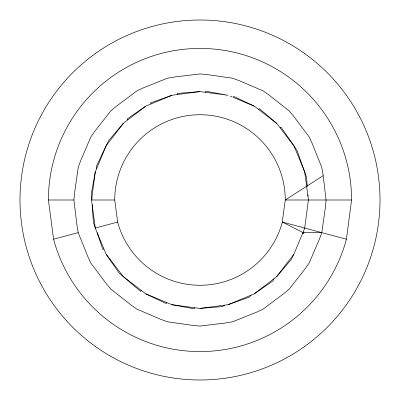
<?xml version="1.0" encoding="UTF-8"?>
<svg xmlns="http://www.w3.org/2000/svg" width="400" height="400" viewBox="0 0 400 400"><rect width="100%" height="100%" fill="white"/><g stroke="black" fill="none" stroke-linecap="round" stroke-linejoin="round"><path stroke-width="0.6" d="M171.94 304.71L194.335 307.715L194.28 308.795L171.94 304.71L145.795 293.88L123.345 276.65L119.025 272.885L106.115 254.2L95.71 229.24L93.43 222.63L92.155 204.795M205.665 92.285L205.72 91.205L228.06 95.29L200.005 91.595L177.37 93.43L177.595 94.49L200.005 91.595M73.91 200L74.515 193.4L78.235 167.37L80.48 161.14L90.83 136.97L94.61 131.53L110.865 110.86L115.935 106.605L136.975 90.83L142.975 88.03L167.375 78.235L173.9 77.085L200.005 73.94L206.6 74.515L232.63 78.235L238.855 80.5L263.03 90.83L268.46 94.63L289.14 110.865L293.4 115.935L309.17 136.975L311.97 142.975L321.765 167.375L322.94 173.895L326.09 200L325.505 206.6L321.79 232.635L319.525 238.86L309.17 263.03L305.39 268.47L289.135 289.14L284.065 293.395L263.025 309.17L257.025 311.97L232.625 321.765L226.1 322.915L199.995 326.06L193.4 325.485L167.37 321.765L161.145 319.5L136.97 309.17L131.54 305.37L110.86 289.135L106.6 284.065L90.83 263.025L88.03 257.025L78.21 232.635L77.085 226.1L73.91 200L48.42 200L53.585 239.23A151.58 151.58 0 0 0 346.415 239.23L351.58 200A151.58 151.58 0 0 0 200 48.42A151.58 151.58 0 0 0 48.42 200M308.37 200.31L304.71 228.06L302.635 233.37L293.88 254.205L291.36 259.355L276.65 276.655L254.2 293.885L228.055 304.71L199.995 308.405L194.335 307.715M282.22 222.145L285.265 200L323.16 175.685M177.595 94.49L171.945 95.29L145.8 106.115L123.35 123.345L108.64 140.645L106.12 145.795L95.29 171.94L92.285 194.335L91.695 201.25L95.29 228.055L117.64 222.07A85.265 85.265 0 0 0 282.36 222.07L346.415 239.23M95.29 171.94L91.205 194.28L91.595 199.995L114.735 200A85.265 85.265 0 0 1 200 114.735A85.265 85.265 0 0 1 285.265 200L351.58 200M303.92 232L303.61 233.685L302.635 233.37M166.65 302.58L166.315 303.61L145.795 293.88M273.935 278.785L272.885 280.975L254.2 293.885M141.235 290.45L140.645 291.36L123.345 276.65L106.115 254.2M276.655 123.35L258.765 109.55L259.355 108.64L276.655 123.35L293.885 145.8L297.08 150.555L306.57 177.37L307.245 186.435M293.88 254.205L276.65 276.655M123.35 123.345L106.12 145.795L96.39 166.315L96.575 168.705M251.025 295.235L249.445 297.08L228.055 304.71M280.19 127.825L280.975 127.115L293.885 145.8L299.27 158.56L304.71 171.945L307.96 196.1M145.8 106.115L127.115 119.025L127.84 119.83M224.635 305.195L222.63 306.57L199.995 308.405M103.86 248.96L102.92 249.445L97.07 232.545M171.945 95.29L150.555 102.92L151.05 103.885M53.585 239.23L78.21 232.635M321.79 232.635L302.98 232.51L282.36 222.07M230.35 96.21L232.3 97.02M254.205 106.12L233.35 97.42L233.685 96.39L254.205 106.12L258.765 109.55M114.735 200L117.64 222.07M308.405 200.005L307.87 194.895M110 355.885A180 180 0 0 0 380 200A180 180 0 0 0 110 44.115A180 180 0 0 0 110 355.885"/></g></svg>
